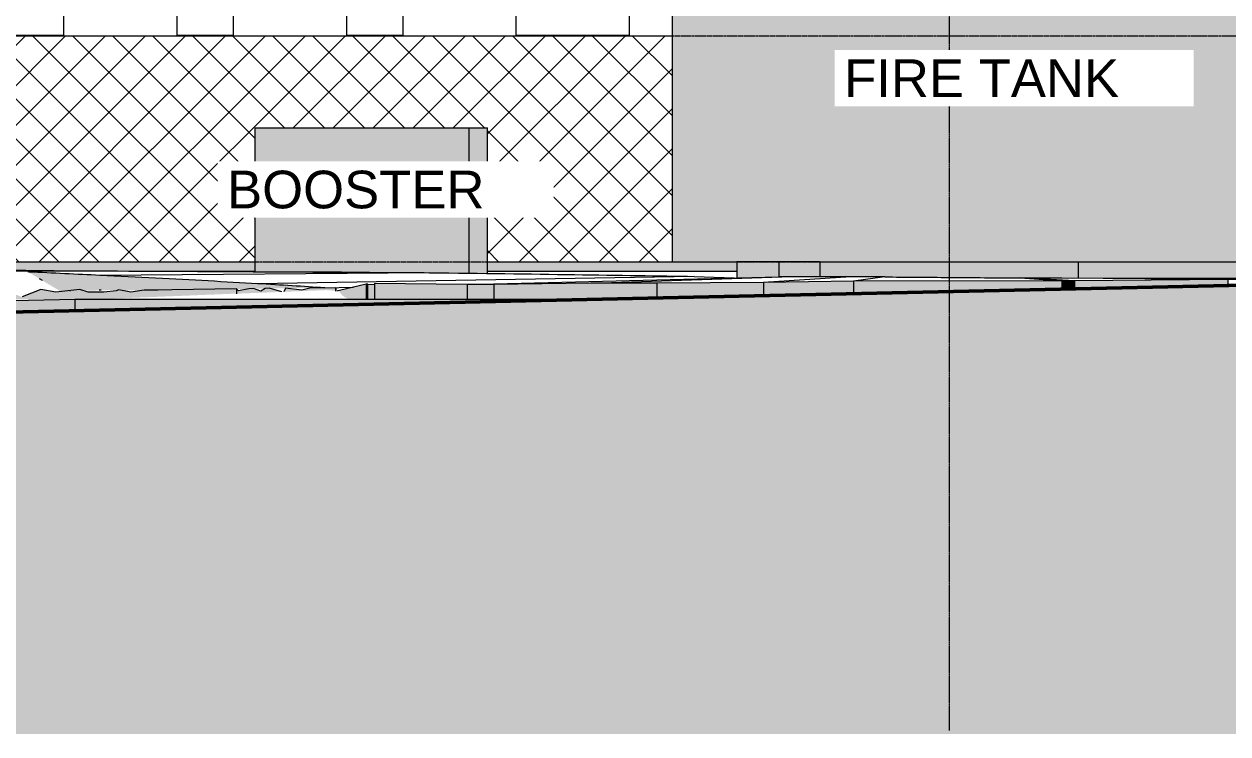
# Model space of a CAD drawing. Header units: millimetres. Extents: x -2361666 to -2009843, y -375 to 29863.
# Drawn here: x -2253691 to -2240916, y 188 to 7725 of the extents above; entities that cross this region are included whole.
import ezdxf

# ---------------------------------------------------------------- set-up
doc = ezdxf.new("R2010")
doc.units = ezdxf.units.MM
doc.linetypes.add('AEC_Center', pattern=[24, 12, -4, 4, -4])
doc.linetypes.add('Grid Line', pattern=[21, 12, -3, 3, -3])
for name, color, linetype, lineweight in [('A-DETL', 90, 'Continuous', 50), ('A-DETL-GENF', 92, 'Continuous', 5), ('A-FLOR', 192, 'Continuous', 5), ('A-FLOR-LEVL', 51, 'Continuous', 5), ('A-GENM', 13, 'Continuous', 5), ('A-WALL', 113, 'Continuous', 5), ('A-WALL-PATT', 111, 'Continuous', 5), ('C-TOPO', 7, 'Continuous', 5), ('G-ANNO-TEXT', 231, 'Continuous', 5), ('S-GRID', 1, 'Continuous', 5)]:
    doc.layers.add(name, color=color, linetype=linetype, lineweight=lineweight)
doc.styles.add('Arial_2', font='arial.ttf', dxfattribs={"height": 400})

# ---------------------------------------------------------------- blocks, each defined once
blk = doc.blocks.new('Generic Models 4 - Generic Models 2-823071-SOUTH EAST - PART A')
at = {"layer": 'A-GENM'}
blk.add_hatch(color=256, dxfattribs=at).paths.add_polyline_path([(-1002520, 5200), (-1000895, 5200), (-1000895, 8800), (-1007395, 8800), (-1007395, 5200), (-1002615, 5200)])
for p, q in [((-1007395, 8800), (-1007395, 5200)), ((-1000895, 8800), (-1007395, 8800)), ((-1000895, 5200), (-1000895, 8800)), ((-1007395, 5200), (-1006711, 5200))]:
    blk.add_line(p, q, dxfattribs=at)
blk = doc.blocks.new('Generic Models 6 - Generic Models 2-971374-SOUTH EAST - PART A')
at = {"layer": 'A-GENM'}
for points in [[(-1009550, 5080), (-1009550, 6622), (-1011820, 6622), (-1011820, 5095), (-1009821, 5083), (-1009644, 5081)], [(-1009355, 5077), (-1009355, 6622), (-1009550, 6622), (-1009550, 5080), (-1009357, 5077)]]:
    blk.add_hatch(color=256, dxfattribs=at).paths.add_polyline_path(points)
for p, q in [((-1011820, 6622), (-1009550, 6622)), ((-1011820, 5095), (-1011820, 6622)), ((-1009550, 6622), (-1009355, 6622)), ((-1009550, 5079), (-1009550, 6622)), ((-1009355, 5077), (-1009355, 6622))]:
    blk.add_line(p, q, dxfattribs=at)

msp = doc.modelspace()

# ---------------------------------------------------------------- hatches: boundary and pattern name
at = {"layer": 'A-DETL-GENF'}
msp.add_hatch(color=7, dxfattribs=at).paths.add_polyline_path([(-2268409, 188), (-2148301, 188), (-2148301, 5200), (-2229411, 5200), (-2268409, 4345), (-2268409, 1950)])
at = {"layer": 'A-FLOR'}
h = msp.add_hatch(color=256, dxfattribs=at)
h.paths.add_polyline_path([(-2246128, 5100), (-2246128, 5200), (-2248774, 5200), (-2248774, 5100), (-2246185, 5100)])
h.paths.add_polyline_path([(-2252092, 5100), (-2251238, 5100), (-2251238, 5200), (-2260498, 5200), (-2260498, 5182), (-2260106, 5174), (-2252586, 5103), (-2252180, 5100)])
h.paths.add_polyline_path([(-2254417, 5101), (-2254417, 5101), (-2254489, 5101)])
for points in [[(-2246128, 5029), (-2245681, 5042), (-2245681, 5200), (-2246128, 5200), (-2246128, 5030)], [(-2245324, 5040), (-2245247, 5041), (-2245247, 5200), (-2245681, 5200), (-2245681, 5040), (-2245338, 5040)], [(-2242505, 5028), (-2242505, 5200), (-2245247, 5200), (-2245247, 5040), (-2244368, 5038), (-2242921, 5029), (-2242522, 5028)], [(-2239619, 5025), (-2237873, 5050), (-2236279, 5049), (-2231516, 5154), (-2231516, 5200), (-2242505, 5200), (-2242505, 5028), (-2239836, 5025)], [(-2245844, 4840), (-2244889, 4861), (-2244889, 4995), (-2245844, 4980), (-2245844, 4876)], [(-2244889, 4861), (-2242679, 4909), (-2242679, 5000), (-2244889, 4995), (-2244889, 4865)], [(-2242679, 4909), (-2242546, 4912), (-2242546, 5000), (-2242679, 4999), (-2242679, 4912)], [(-2242546, 4912), (-2240916, 4950), (-2240916, 5011), (-2242546, 5000), (-2242546, 4930)], [(-2249972, 4800), (-2248989, 4800), (-2248989, 4960), (-2249972, 4970), (-2249972, 4805)], [(-2248989, 4800), (-2248706, 4800), (-2248706, 4960), (-2248989, 4960), (-2248989, 4805)], [(-2247832, 4800), (-2247651, 4800), (-2246978, 4815), (-2246978, 4975), (-2247679, 4975), (-2248706, 4960), (-2248706, 4800), (-2247850, 4800)], [(-2246978, 4815), (-2245844, 4840), (-2245844, 4980), (-2246978, 4975), (-2246978, 4838)]]:
    msp.add_hatch(color=256, dxfattribs=at).paths.add_polyline_path(points)
h = msp.add_hatch(color=256, dxfattribs=at)
h.paths.add_polyline_path([(-2253307, 4889), (-2253255, 4894), (-2253193, 4895), (-2253100, 4905), (-2252989, 4894), (-2252955, 4894), (-2252893, 4899), (-2252693, 4900), (-2252686, 4902), (-2252608, 4897), (-2252535, 4897), (-2252435, 4896), (-2252418, 4899), (-2252122, 4903), (-2251415, 4913), (-2251328, 4910), (-2251305, 4915), (-2251233, 4918), (-2251136, 4914), (-2251131, 4916), (-2251059, 4919), (-2250507, 4924), (-2251214, 4968), (-2251874, 5004), (-2251916, 5007), (-2252779, 5051), (-2253643, 5092), (-2253627, 5080), (-2253316, 4894)])
h.paths.add_polyline_path([(-2254977, 5100), (-2254747, 5102), (-2256287, 5105), (-2256287, 5100), (-2255024, 5100)])
at = {"layer": 'A-WALL-PATT'}
h = msp.add_hatch(dxfattribs=at)
h.set_pattern_fill('FP_97', color=256, style=0, pattern_type=2)
h.set_pattern_definition([(90, (-2237670.5, 7600), (-6000, 4e-13), [1200, -1200]), (90, (-2236470.5, 7600), (-6000, 4e-13), [1200, -1200]), (90, (-2235270.5, 7600), (-6000, 4e-13), [1200, -1200]), (90, (-2236470.5, 8800), (-6000, 4e-13), [1200, -1200]), (90, (-2235270.5, 8800), (-6000, 4e-13), [1200, -1200]), (180, (-2236470.5, 8800), (-3e-13, -2400), [1200, -4800]), (180, (-2235270.5, 10000), (-3e-13, -2400), [1200, -4800]), (90, (-2235270.5, 7600), (-6000, 4e-13), [1200, -1200]), (90, (-2234070.5, 7600), (-6000, 4e-13), [1200, -1200]), (90, (-2233470.5, 7600), (-6000, 4e-13), [1200, -1200]), (90, (-2234070.5, 8800), (-6000, 4e-13), [1200, -1200]), (90, (-2233470.5, 8800), (-6000, 4e-13), [1200, -1200]), (180, (-2234070.5, 8800), (-3e-13, -2400), [1200, -4800]), (180, (-2233470.5, 10000), (-3e-13, -2400), [600, -5400]), (90, (-2238270.5, 7600), (-6000, 4e-13), [1200, -1200]), (90, (-2237670.5, 7600), (-6000, 4e-13), [1200, -1200]), (90, (-2238270.5, 8800), (-6000, 4e-13), [1200, -1200]), (90, (-2237670.5, 8800), (-6000, 4e-13), [1200, -1200]), (180, (-2238270.5, 8800), (-3e-13, -2400), [1200, -4800]), (180, (-2237670.5, 10000), (-3e-13, -2400), [600, -5400]), (90, (-2237670.5, 7600), (-6000, 4e-13), [1200, -1200]), (90, (-2239470.5, 7600), (-6000, 4e-13), [1200, -1200])])
h.paths.add_polyline_path([(-2263064, 7600), (-2246814, 7600), (-2246814, 8800), (-2244904, 8800), (-2263064, 12501), (-2263064, 8116)])
h.paths.add_polyline_path([(-2239470, 7600), (-2239470, 7692), (-2240314, 7864), (-2240314, 7600), (-2240080, 7600)])
h = msp.add_hatch(dxfattribs=at)
h.set_pattern_fill('FP_101', color=256, style=0, pattern_type=2)
h.set_pattern_definition([(45, (-3522611.53, 0), (-212.132034, 212.132034), []), (135, (-3522611.53, 0), (-212.132034, -212.132034), [])])
h.paths.add_polyline_path([(-2246814, 5200), (-2246814, 7600), (-2262906, 7600), (-2262906, 6622), (-2260498, 6622), (-2260498, 5200), (-2255026, 5200), (-2255026, 5926), (-2255316, 5928), (-2255316, 6046), (-2254616, 6044), (-2254616, 5926), (-2254906, 5926), (-2254906, 5200), (-2251238, 5200), (-2251238, 6622), (-2248774, 6622), (-2248774, 5200), (-2246918, 5200)])
h.paths.add_polyline_path([(-2240314, 5200), (-2239837, 5200), (-2239837, 6622), (-2238420, 6622), (-2238420, 7600), (-2240314, 7600), (-2240314, 5253)])
h.paths.add_polyline_path([(-2228670, 5200), (-2222409, 5200), (-2222409, 5926), (-2222699, 5928), (-2222699, 6046), (-2222335, 6046), (-2222335, 7600), (-2228670, 7600), (-2228670, 5210)])
at = {"layer": 'C-TOPO'}
for points in [[(-2257907, 4680), (-2257748, 4700), (-2257456, 4700), (-2255211, 4800), (-2252942, 4802), (-2251435, 4863), (-2251435, 4914), (-2252418, 4899), (-2252557, 4877), (-2252686, 4902), (-2252727, 4892), (-2252845, 4877), (-2253013, 4878), (-2253100, 4905), (-2253353, 4877), (-2253514, 4907), (-2253712, 4827), (-2253930, 4910), (-2254116, 5061), (-2254127, 5062), (-2254244, 5099), (-2254292, 5062), (-2254436, 4988), (-2254632, 5065), (-2254725, 5083), (-2254749, 5064), (-2254920, 4991), (-2255221, 5039), (-2255463, 5070), (-2255485, 5085), (-2255735, 4996), (-2255871, 5086), (-2256030, 4998), (-2256283, 5079), (-2256299, 5087), (-2256547, 5001), (-2256819, 5045), (-2257088, 5079), (-2257361, 5053), (-2257632, 5047), (-2257907, 5069), (-2257907, 4700)], [(-2250127, 4800), (-2250059, 4800), (-2250059, 4962), (-2250367, 4888), (-2250346, 4886), (-2250335, 4868), (-2250314, 4844), (-2250276, 4818), (-2250225, 4800), (-2250163, 4800)], [(-2250059, 4800), (-2250044, 4800), (-2250044, 4962), (-2250059, 4960), (-2250059, 4805)], [(-2250034, 4800), (-2249972, 4800), (-2249972, 4961), (-2250044, 4961), (-2250044, 4800)], [(-2258541, 4562), (-2253151, 4680), (-2253151, 4800), (-2257485, 4700), (-2257748, 4700), (-2258541, 4600), (-2258541, 4584)], [(-2253151, 4680), (-2247661, 4800), (-2253151, 4799), (-2253151, 4689)]]:
    msp.add_hatch(color=256, dxfattribs=at).paths.add_polyline_path(points)
h = msp.add_hatch(color=256, dxfattribs=at)
h.paths.add_polyline_path([(-2251435, 4862), (-2250955, 4881), (-2251090, 4919), (-2251136, 4914), (-2251177, 4890), (-2251255, 4918), (-2251314, 4913), (-2251415, 4893), (-2251435, 4914), (-2251435, 4863)])
h.paths.add_polyline_path([(-2250936, 4882), (-2250483, 4900), (-2250383, 4892), (-2250383, 4924), (-2250658, 4922), (-2250747, 4900), (-2250917, 4921), (-2250933, 4888)])

# ---------------------------------------------------------------- linework, layer by layer
at = {"layer": 'A-DETL'}
for p, q in [((-2229411, 5200), (-2245941, 4838)), ((-2245941, 4838), (-2268409, 4345))]:
    msp.add_line(p, q, dxfattribs=at)
at = {"layer": 'A-FLOR'}
for p, q in [((-2261248, 5185), (-2253073, 5105)), ((-2245247, 5200), (-2246128, 5200)), ((-2246128, 5200), (-2246128, 5029)), ((-2245681, 5200), (-2245681, 5040)), ((-2245247, 5200), (-2229411, 5200)), ((-2245247, 5200), (-2245247, 5040)), ((-2242505, 5200), (-2242505, 5028)), ((-2256287, 5105), (-2253073, 5105)), ((-2250322, 5090), (-2253670, 5100)), ((-2249388, 5085), (-2252886, 5056)), ((-2252092, 5100), (-2251238, 5100)), ((-2246579, 5045), (-2251214, 4968)), ((-2248992, 4960), (-2245681, 5040)), ((-2248774, 5100), (-2246128, 5100)), ((-2245545, 5040), (-2247565, 4975)), ((-2246579, 5045), (-2246154, 5029)), ((-2244917, 5040), (-2245844, 4980)), ((-2244889, 4995), (-2245844, 4980)), ((-2244557, 5040), (-2245681, 5040)), ((-2244557, 5040), (-2244889, 4995)), ((-2242679, 5000), (-2244889, 4995)), ((-2244889, 4995), (-2244889, 4861)), ((-2242546, 5000), (-2243120, 5029)), ((-2243120, 5029), (-2239612, 5025)), ((-2240916, 5011), (-2243120, 5029)), ((-2243120, 5029), (-2242679, 5000)), ((-2242679, 5000), (-2242679, 4909)), ((-2242546, 5000), (-2242679, 5000)), ((-2240916, 5011), (-2242546, 5000)), ((-2242546, 5000), (-2242546, 4912)), ((-2239612, 5025), (-2240916, 5011)), ((-2240916, 5011), (-2240916, 4948)), ((-2250502, 4924), (-2250194, 4931)), ((-2249972, 4970), (-2249972, 4800)), ((-2248989, 4960), (-2249972, 4970)), ((-2248989, 4960), (-2248989, 4800)), ((-2248706, 4960), (-2248989, 4960)), ((-2247679, 4975), (-2248706, 4960)), ((-2248706, 4960), (-2248706, 4800)), ((-2246978, 4975), (-2247679, 4975)), ((-2245844, 4980), (-2246978, 4975)), ((-2246978, 4975), (-2246978, 4815)), ((-2245844, 4980), (-2245844, 4840))]:
    msp.add_line(p, q, dxfattribs=at)
for points in [[(-2252886, 5056), (-2253131, 5068), (-2253383, 5080), (-2253643, 5092)], [(-2250322, 5090), (-2250001, 5089), (-2249689, 5087), (-2249388, 5085)], [(-2249388, 5085), (-2248837, 5078), (-2247807, 5065), (-2246955, 5052), (-2246579, 5045)], [(-2244557, 5040), (-2244340, 5038), (-2243878, 5035), (-2243377, 5031), (-2243120, 5029)], [(-2250502, 4924), (-2250613, 4931), (-2250843, 4946), (-2251088, 4960), (-2251214, 4968)], [(-2250498, 4923), (-2250499, 4923), (-2250500, 4923), (-2250502, 4924)]]:
    msp.add_open_spline(points, degree=3, dxfattribs=at)
for points, knots in [([(-2253073, 5105), (-2252408, 5102), (-2251469, 5097), (-2250590, 5092), (-2250322, 5090)], [-1, -1, -1, -1, -0.5, -0.2727273, -0.2727273, -0.2727273, -0.2727273]), ([(-2251214, 4968), (-2251382, 4977), (-2251905, 5007), (-2252481, 5036), (-2252886, 5056)], [-0.6428571, -0.6428571, -0.6428571, -0.6428571, -0.5, -0.2142857, -0.2142857, -0.2142857, -0.2142857])]:
    msp.add_open_spline(points, degree=3, knots=knots, dxfattribs=at)
at = {"layer": 'A-FLOR-LEVL', "linetype": 'AEC_Center'}
for p, q in [((-2278035, 7600), (-2141460, 7600)), ((-2278035, 5200), (-2141460, 5200))]:
    msp.add_line(p, q, dxfattribs=at)
at = {"layer": 'A-WALL'}
for p, q in [((-2263064, 7600), (-2246814, 7600)), ((-2254906, 5200), (-2251238, 5200)), ((-2248774, 5200), (-2246814, 5200))]:
    msp.add_line(p, q, dxfattribs=at)
at = {"layer": 'C-TOPO'}
for p, q in [((-2253642, 5091), (-2253649, 5097)), ((-2253495, 5002), (-2253528, 5021)), ((-2253514, 4907), (-2253712, 4827)), ((-2253353, 4877), (-2253514, 4907)), ((-2253100, 4905), (-2253353, 4877)), ((-2253198, 4894), (-2253210, 4894)), ((-2253010, 4877), (-2253100, 4905)), ((-2252845, 4877), (-2253010, 4877)), ((-2252873, 4899), (-2252893, 4899)), ((-2252714, 4894), (-2252845, 4877)), ((-2252686, 4902), (-2252714, 4894)), ((-2252557, 4877), (-2252686, 4902)), ((-2252418, 4899), (-2252557, 4877)), ((-2252272, 4900), (-2252418, 4899)), ((-2252122, 4903), (-2252272, 4900)), ((-2251435, 4914), (-2252122, 4903)), ((-2251435, 4914), (-2251435, 4862)), ((-2251415, 4893), (-2251435, 4914)), ((-2251305, 4915), (-2251415, 4893)), ((-2251255, 4918), (-2251305, 4915)), ((-2251177, 4890), (-2251255, 4918)), ((-2251131, 4916), (-2251177, 4890)), ((-2251090, 4919), (-2251131, 4916)), ((-2250954, 4881), (-2251090, 4919)), ((-2250917, 4921), (-2250936, 4882)), ((-2250743, 4899), (-2250917, 4921)), ((-2250658, 4922), (-2250743, 4899)), ((-2250383, 4924), (-2250658, 4922)), ((-2250383, 4924), (-2250383, 4890)), ((-2250382, 4890), (-2250383, 4924)), ((-2250362, 4893), (-2250367, 4888)), ((-2250342, 4896), (-2250362, 4893)), ((-2250059, 4962), (-2250342, 4896)), ((-2250059, 4962), (-2250059, 4800)), ((-2250044, 4962), (-2250059, 4962)), ((-2250044, 4800), (-2250044, 4962)), ((-2250044, 4962), (-2249972, 4961)), ((-2253151, 4800), (-2257456, 4700)), ((-2253151, 4800), (-2253151, 4680)), ((-2247661, 4800), (-2253151, 4800))]:
    msp.add_line(p, q, dxfattribs=at)
at = {"layer": 'S-GRID', "linetype": 'Grid Line'}
msp.add_line((-2243870, 225), (-2243870, 26143), dxfattribs=at)

# ---------------------------------------------------------------- block references
at = {"layer": 'A-GENM'}
for name in ['Generic Models 4 - Generic Models 2-823071-SOUTH EAST - PART A', 'Generic Models 6 - Generic Models 2-971374-SOUTH EAST - PART A']:
    msp.add_blockref(name, (-1239419, 0), dxfattribs=at)

# ---------------------------------------------------------------- next in the draw order: texts
at = {"layer": 'G-ANNO-TEXT', "color": 7, "char_height": 400, "attachment_point": 1, "style": 'Arial_2', "bg_fill": 3, "box_fill_scale": 1.25, "bg_fill_color": 256, "bg_fill_true_color": 13158600, "bg_fill_transparency": 0}
for s, insert, width in [('FIRE TANK', (-2244989, 7350), 3607.59), ('BOOSTER', (-2251537, 6168), 3367.09)]:
    msp.add_mtext(s, dxfattribs=dict(at, insert=insert, width=width))

doc.saveas('drawing.dxf')
